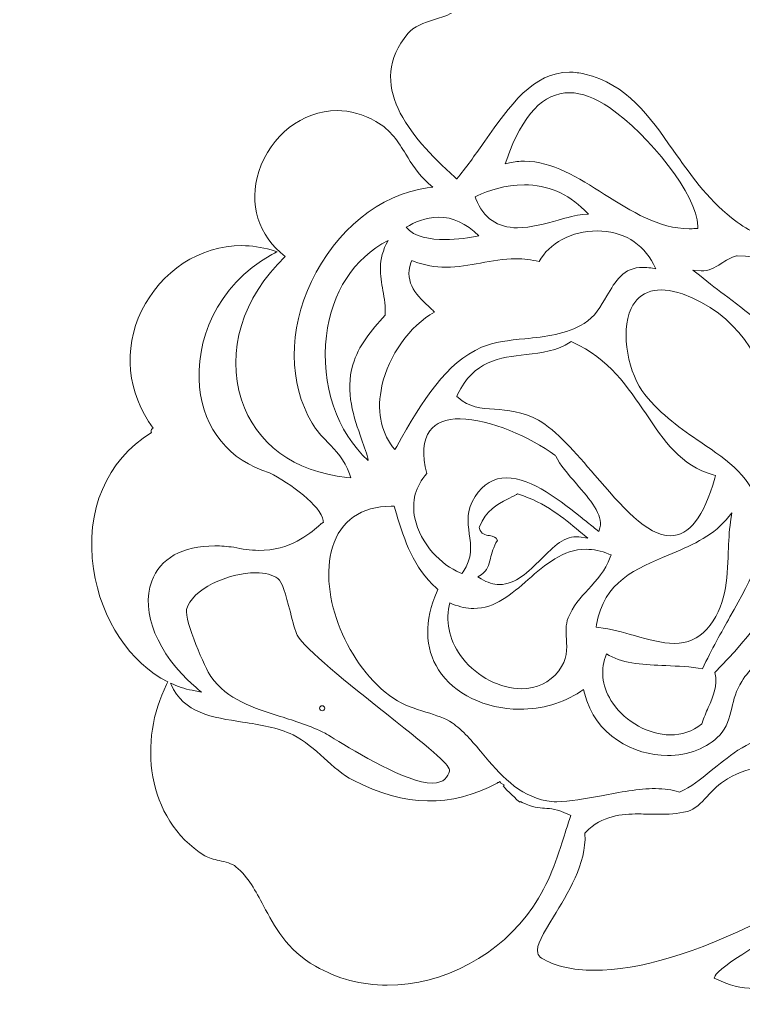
# Model space of a CAD drawing. Header units: millimetres. Extents: x -187 to 113, y -78 to 72.
# Drawn here: x 69.11 to 75.03, y -58.4 to -50.34 of the extents above; entities that cross this region are included whole.
import ezdxf

# ---------------------------------------------------------------- set-up
doc = ezdxf.new("R2010")
doc.units = ezdxf.units.MM
doc.header["$MEASUREMENT"] = 0
doc.layers.add('layer 1', color=7, linetype='Continuous')

msp = doc.modelspace()

# ---------------------------------------------------------------- linework, layer by layer
at = {"layer": 'layer 1', "color": 1, "lineweight": 35}
msp.add_open_spline([(38.43276, 72.15664), (38.43276, 72.15664), (-111.56738, 72.15664), (-111.56738, 72.15664), (-111.56738, 72.15664), (-152.98848, 72.15664), (-186.56732, 38.5779), (-186.56732, -2.84336), (-186.56732, -2.84336), (-186.56732, -44.26448), (-152.98848, -77.84336), (-111.56738, -77.84336), (-111.56738, -77.84336), (-111.56738, -77.84336), (38.43276, -77.84336), (38.43276, -77.84336), (38.43276, -77.84336), (79.85412, -77.84336), (113.43268, -44.26448), (113.43268, -2.84336), (113.43268, -2.84336), (113.43268, 38.5779), (79.85412, 72.15664), (38.43276, 72.15664)], degree=3, knots=[0, 0, 0, 0, 0.1428571, 0.1428571, 0.1428571, 0.1428572, 0.2857143, 0.2857143, 0.2857143, 0.2857143, 0.4285714, 0.4285714, 0.4285714, 0.4285714, 0.5714286, 0.5714286, 0.5714286, 0.5714286, 0.7142857, 0.7142857, 0.7142857, 0.7142857, 1, 1, 1, 1], dxfattribs=at)
msp.add_open_spline([(108.00016, -6.36056), (106.30444, -39.14576), (79.55264, -66.10136), (44.35608, -72.566)], degree=3, dxfattribs=at)
at = {"layer": 'layer 1', "color": 1, "lineweight": 9}
for points, knots in [([(75.71644, -52.40868), (75.71644, -52.40868), (75.70126, -52.39504), (75.70126, -52.39504), (75.70126, -52.39504), (75.57606, -52.28238), (75.44642, -52.22604), (75.30914, -52.16636), (75.30914, -52.16636), (75.18684, -52.11322), (75.06036, -52.05824), (74.93794, -51.9602), (74.93794, -51.9602), (74.73498, -51.79752), (74.5949, -51.5981), (74.45948, -51.40526), (74.45948, -51.40526), (74.26412, -51.12706), (74.07962, -50.86432), (73.73734, -50.78352), (73.73734, -50.78352), (73.69406, -50.77332), (73.65158, -50.7681), (73.61106, -50.768), (73.61106, -50.768), (73.31596, -50.76732), (73.12328, -51.04142), (72.91928, -51.3316), (72.91928, -51.3316), (72.8507, -51.42912), (72.77982, -51.52998), (72.70258, -51.6246), (72.70258, -51.6246), (72.70258, -51.6246), (72.68894, -51.64124), (72.68894, -51.64124), (72.68894, -51.64124), (72.68894, -51.64124), (72.67304, -51.6268), (72.67304, -51.6268), (72.67304, -51.6268), (72.29096, -51.27976), (71.94632, -50.86882), (72.28788, -50.45242), (72.28788, -50.45242), (72.33738, -50.39208), (72.41966, -50.36582), (72.50684, -50.338), (72.50684, -50.338), (72.59702, -50.30916), (72.69032, -50.2794), (72.7435, -50.20962), (72.7435, -50.20962), (72.78008, -50.16154), (72.7977, -50.09306), (72.81468, -50.02686), (72.81468, -50.02686), (72.83372, -49.95254), (72.85344, -49.87574), (72.90038, -49.82066), (72.90038, -49.82066), (72.99876, -49.70488), (73.16426, -49.63604), (73.34302, -49.63646), (73.34302, -49.63646), (73.4989, -49.6368), (73.64268, -49.68834), (73.7487, -49.78162), (73.7487, -49.78162), (73.86644, -49.78848), (73.9678, -49.76552), (74.06554, -49.74336), (74.06554, -49.74336), (74.1486, -49.7245), (74.2271, -49.70666), (74.3123, -49.70686), (74.3123, -49.70686), (74.35906, -49.70696), (74.4034, -49.71254), (74.44784, -49.7239), (74.44784, -49.7239), (74.9847, -49.8607), (75.28086, -50.2325), (75.37986, -50.89398), (75.37986, -50.89398), (75.3965, -51.00454), (75.53734, -51.13486), (75.6736, -51.2609), (75.6736, -51.2609), (75.82538, -51.4013), (75.96874, -51.5339), (75.97756, -51.66), (75.97756, -51.66), (75.99498, -51.90812), (75.79704, -52.3187), (75.73004, -52.39348), (75.73004, -52.39348), (75.73004, -52.39348), (75.71644, -52.40868), (75.71644, -52.40868)], [0, 0, 0, 0, 0.0384615, 0.0384615, 0.0384615, 0.0384615, 0.0769231, 0.0769231, 0.0769231, 0.0769231, 0.1153846, 0.1153846, 0.1153846, 0.1153846, 0.1538462, 0.1538462, 0.1538462, 0.1538462, 0.1923077, 0.1923077, 0.1923077, 0.1923077, 0.2307692, 0.2307692, 0.2307692, 0.2307692, 0.2692308, 0.2692308, 0.2692308, 0.2692308, 0.3076923, 0.3076923, 0.3076923, 0.3076923, 0.3461538, 0.3461538, 0.3461538, 0.3461539, 0.3846154, 0.3846154, 0.3846154, 0.3846154, 0.4230769, 0.4230769, 0.4230769, 0.4230769, 0.4615385, 0.4615385, 0.4615385, 0.4615385, 0.5, 0.5, 0.5, 0.5, 0.5384615, 0.5384615, 0.5384615, 0.5384615, 0.5769231, 0.5769231, 0.5769231, 0.5769231, 0.6153846, 0.6153846, 0.6153846, 0.6153846, 0.6538462, 0.6538462, 0.6538462, 0.6538462, 0.6923077, 0.6923077, 0.6923077, 0.6923077, 0.7307692, 0.7307692, 0.7307692, 0.7307692, 0.7692308, 0.7692308, 0.7692308, 0.7692308, 0.8076923, 0.8076923, 0.8076923, 0.8076923, 0.8461538, 0.8461538, 0.8461538, 0.8461539, 0.8846154, 0.8846154, 0.8846154, 0.8846154, 0.9230769, 0.9230769, 0.9230769, 0.9230769, 1, 1, 1, 1]), ([(73.612, -50.936), (73.71098, -50.93624), (73.8207, -50.97714), (73.93814, -51.05754), (73.93814, -51.05754), (74.2574, -51.27604), (74.66182, -51.77582), (74.66124, -52.02598), (74.66124, -52.02598), (74.66124, -52.02598), (74.6612, -52.04516), (74.6612, -52.04516), (74.6612, -52.04516), (74.6612, -52.04516), (74.64228, -52.0466), (74.64228, -52.0466), (74.64228, -52.0466), (74.62516, -52.04796), (74.60804, -52.04862), (74.5911, -52.04858), (74.5911, -52.04858), (74.34334, -52.04798), (74.1175, -51.90516), (73.89906, -51.76708), (73.89906, -51.76708), (73.6792, -51.62806), (73.4715, -51.49678), (73.2429, -51.49624), (73.2429, -51.49624), (73.20226, -51.49614), (73.1615, -51.50038), (73.1218, -51.50882), (73.1218, -51.50882), (73.1218, -51.50882), (73.08578, -51.51644), (73.08578, -51.51644), (73.08578, -51.51644), (73.08578, -51.51644), (73.0983, -51.48144), (73.0983, -51.48144), (73.0983, -51.48144), (73.2299, -51.1139), (73.39796, -50.93552), (73.612, -50.936)], [0, 0, 0, 0, 0.0833333, 0.0833333, 0.0833333, 0.0833333, 0.1666667, 0.1666667, 0.1666667, 0.1666667, 0.25, 0.25, 0.25, 0.25, 0.3333333, 0.3333333, 0.3333333, 0.3333333, 0.4166667, 0.4166667, 0.4166667, 0.4166667, 0.5, 0.5, 0.5, 0.5, 0.5833333, 0.5833333, 0.5833333, 0.5833333, 0.6666667, 0.6666667, 0.6666667, 0.6666667, 0.75, 0.75, 0.75, 0.75, 0.8333333, 0.8333333, 0.8333333, 0.8333333, 1, 1, 1, 1]), ([(70.9277, -53.44648), (70.79968, -53.05544), (70.93678, -52.60916), (71.28568, -52.2764), (71.28568, -52.2764), (71.06514, -52.10328), (70.98442, -51.84474), (71.06978, -51.57992), (71.06978, -51.57992), (71.16438, -51.2862), (71.42754, -51.08156), (71.70966, -51.08222), (71.70966, -51.08222), (71.81774, -51.08244), (71.92468, -51.1122), (72.02754, -51.17058), (72.02754, -51.17058), (72.15294, -51.24176), (72.21092, -51.33752), (72.27228, -51.43894), (72.27228, -51.43894), (72.32058, -51.51878), (72.37054, -51.60134), (72.45804, -51.67744), (72.45804, -51.67744), (72.45804, -51.67744), (72.4924, -51.70732), (72.4924, -51.70732), (72.4924, -51.70732), (72.4924, -51.70732), (72.44754, -51.71372), (72.44754, -51.71372), (72.44754, -51.71372), (72.06058, -51.76904), (71.69768, -52.06218), (71.50046, -52.47878), (71.50046, -52.47878), (71.31134, -52.87822), (71.31332, -53.31172), (71.5057, -53.63842), (71.5057, -53.63842), (71.5412, -53.69886), (71.5857, -53.74504), (71.63286, -53.79386), (71.63286, -53.79386), (71.7006, -53.86406), (71.77064, -53.9367), (71.81142, -54.05406), (71.81142, -54.05406), (71.81142, -54.05406), (71.8221, -54.08482), (71.8221, -54.08482), (71.8221, -54.08482), (71.8221, -54.08482), (71.79, -54.08156), (71.79, -54.08156), (71.79, -54.08156), (71.35984, -54.03786), (71.04552, -53.8064), (70.9277, -53.44648)], [0, 0, 0, 0, 0.0625, 0.0625, 0.0625, 0.0625, 0.125, 0.125, 0.125, 0.125, 0.1875, 0.1875, 0.1875, 0.1875, 0.25, 0.25, 0.25, 0.25, 0.3125, 0.3125, 0.3125, 0.3125, 0.375, 0.375, 0.375, 0.375, 0.4375, 0.4375, 0.4375, 0.4375, 0.5, 0.5, 0.5, 0.5, 0.5625, 0.5625, 0.5625, 0.5625, 0.625, 0.625, 0.625, 0.625, 0.6875, 0.6875, 0.6875, 0.6875, 0.75, 0.75, 0.75, 0.75, 0.8125, 0.8125, 0.8125, 0.8125, 0.875, 0.875, 0.875, 0.875, 1, 1, 1, 1]), ([(73.24238, -51.68948), (73.43178, -51.68992), (73.59718, -51.7598), (73.73394, -51.89722), (73.73394, -51.89722), (73.73394, -51.89722), (73.76592, -51.9293), (73.76592, -51.9293), (73.76592, -51.9293), (73.76592, -51.9293), (73.721, -51.9326), (73.721, -51.9326), (73.721, -51.9326), (73.66546, -51.93672), (73.59454, -51.95668), (73.51944, -51.97788), (73.51944, -51.97788), (73.41488, -52.00734), (73.29632, -52.04074), (73.18662, -52.0405), (73.18662, -52.0405), (73.02112, -52.0401), (72.9099, -51.96304), (72.8466, -51.80498), (72.8466, -51.80498), (72.8466, -51.80498), (72.8392, -51.78652), (72.8392, -51.78652), (72.8392, -51.78652), (72.8392, -51.78652), (72.85712, -51.77826), (72.85712, -51.77826), (72.85712, -51.77826), (72.94588, -51.73758), (73.08476, -51.68912), (73.24238, -51.68948)], [0, 0, 0, 0, 0.1, 0.1, 0.1, 0.1, 0.2, 0.2, 0.2, 0.2, 0.3, 0.3, 0.3, 0.3, 0.4, 0.4, 0.4, 0.4, 0.5, 0.5, 0.5, 0.5, 0.6, 0.6, 0.6, 0.6, 0.7, 0.7, 0.7, 0.7, 0.8, 0.8, 0.8, 0.8, 1, 1, 1, 1]), ([(72.59128, -52.1368), (72.69462, -52.13704), (72.79764, -52.1222), (72.8707, -52.10586), (72.8707, -52.10586), (72.76606, -52.00482), (72.6555, -51.95348), (72.54162, -51.9532), (72.54162, -51.9532), (72.43476, -51.95296), (72.34128, -51.9972), (72.2757, -52.03534), (72.2757, -52.03534), (72.33644, -52.1182), (72.47888, -52.13654), (72.59128, -52.1368)], [0, 0, 0, 0, 0.2, 0.2, 0.2, 0.2, 0.4, 0.4, 0.4, 0.4, 0.6, 0.6, 0.6, 0.6, 1, 1, 1, 1]), ([(72.18298, -53.85512), (72.18298, -53.85512), (72.16416, -53.83082), (72.16416, -53.83082), (72.16416, -53.83082), (72.06518, -53.7028), (72.03418, -53.52644), (72.07682, -53.33422), (72.07682, -53.33422), (72.13228, -53.08388), (72.30356, -52.84474), (72.50752, -52.72932), (72.50752, -52.72932), (72.49784, -52.7201), (72.488, -52.71086), (72.47822, -52.70166), (72.47822, -52.70166), (72.3692, -52.5994), (72.25648, -52.49374), (72.31356, -52.3281), (72.31356, -52.3281), (72.31356, -52.3281), (72.32044, -52.30816), (72.32044, -52.30816), (72.32044, -52.30816), (72.32044, -52.30816), (72.34002, -52.31544), (72.34002, -52.31544), (72.34002, -52.31544), (72.42546, -52.34718), (72.5109, -52.36272), (72.60142, -52.36292), (72.60142, -52.36292), (72.69902, -52.36314), (72.79284, -52.34562), (72.88362, -52.3286), (72.88362, -52.3286), (72.97622, -52.31126), (73.07198, -52.29334), (73.17348, -52.29358), (73.17348, -52.29358), (73.23926, -52.29372), (73.30162, -52.30142), (73.36364, -52.31702), (73.36364, -52.31702), (73.4409, -52.16778), (73.63248, -52.0652), (73.83694, -52.06568), (73.83694, -52.06568), (74.04346, -52.06616), (74.2119, -52.16588), (74.29908, -52.33934), (74.29908, -52.33934), (74.29908, -52.33934), (74.3171, -52.3752), (74.3171, -52.3752), (74.3171, -52.3752), (74.3171, -52.3752), (74.27778, -52.36922), (74.27778, -52.36922), (74.27778, -52.36922), (74.25562, -52.36586), (74.23426, -52.36414), (74.21444, -52.3641), (74.21444, -52.3641), (74.05188, -52.3637), (73.98668, -52.4771), (73.9177, -52.59722), (73.9177, -52.59722), (73.8687, -52.68244), (73.81806, -52.7706), (73.73056, -52.82434), (73.73056, -52.82434), (73.58518, -52.91358), (73.41344, -52.93098), (73.24728, -52.94784), (73.24728, -52.94784), (73.11804, -52.9609), (72.99594, -52.97328), (72.89246, -53.01798), (72.89246, -53.01798), (72.60274, -53.14312), (72.41434, -53.44576), (72.19812, -53.82834), (72.19812, -53.82834), (72.19812, -53.82834), (72.18298, -53.85512), (72.18298, -53.85512)], [0, 0, 0, 0, 0.0434783, 0.0434783, 0.0434783, 0.0434783, 0.0869565, 0.0869565, 0.0869565, 0.0869565, 0.1304348, 0.1304348, 0.1304348, 0.1304348, 0.173913, 0.173913, 0.173913, 0.1739131, 0.2173913, 0.2173913, 0.2173913, 0.2173913, 0.2608696, 0.2608696, 0.2608696, 0.2608696, 0.3043478, 0.3043478, 0.3043478, 0.3043478, 0.3478261, 0.3478261, 0.3478261, 0.3478261, 0.3913043, 0.3913043, 0.3913043, 0.3913044, 0.4347826, 0.4347826, 0.4347826, 0.4347826, 0.4782609, 0.4782609, 0.4782609, 0.4782609, 0.5217391, 0.5217391, 0.5217391, 0.5217391, 0.5652174, 0.5652174, 0.5652174, 0.5652174, 0.6086957, 0.6086957, 0.6086957, 0.6086957, 0.6521739, 0.6521739, 0.6521739, 0.6521739, 0.6956522, 0.6956522, 0.6956522, 0.6956522, 0.7391304, 0.7391304, 0.7391304, 0.7391304, 0.7826087, 0.7826087, 0.7826087, 0.7826087, 0.826087, 0.826087, 0.826087, 0.826087, 0.8695652, 0.8695652, 0.8695652, 0.8695652, 0.9130435, 0.9130435, 0.9130435, 0.9130435, 1, 1, 1, 1]), ([(71.62232, -52.92306), (71.66574, -52.56876), (71.84828, -52.2885), (72.12716, -52.1437), (72.12716, -52.1437), (72.03918, -52.30612), (72.06246, -52.4317), (72.08508, -52.55356), (72.08508, -52.55356), (72.09754, -52.62086), (72.10934, -52.68456), (72.10356, -52.75474), (72.10356, -52.75474), (71.98616, -52.88406), (71.88562, -53.00446), (71.83946, -53.16006), (71.83946, -53.16006), (71.77316, -53.38372), (71.84946, -53.59722), (71.91082, -53.76878), (71.91082, -53.76878), (71.93406, -53.8338), (71.95498, -53.89226), (71.96586, -53.9436), (71.96586, -53.9436), (71.71106, -53.7209), (71.5739, -53.31862), (71.62232, -52.92306)], [0, 0, 0, 0, 0.25, 0.25, 0.25, 0.25, 0.375, 0.375, 0.375, 0.375, 0.5, 0.5, 0.5, 0.5, 0.625, 0.625, 0.625, 0.625, 0.75, 0.75, 0.75, 0.75, 0.875, 0.875, 0.875, 0.875, 1, 1, 1, 1]), ([(70.19072, -53.71614), (70.18928, -53.71374), (70.18838, -53.71098), (70.18788, -53.70784), (70.18788, -53.70784), (70.1859, -53.69464), (70.1939, -53.68618), (70.20638, -53.6797), (70.20638, -53.6797), (69.99194, -53.38614), (69.95678, -53.03804), (70.11076, -52.72056), (70.11076, -52.72056), (70.26848, -52.39526), (70.59022, -52.18558), (70.93042, -52.18638), (70.93042, -52.18638), (71.01106, -52.18656), (71.09204, -52.19854), (71.17112, -52.22192), (71.17112, -52.22192), (71.17112, -52.22192), (71.2189, -52.23608), (71.2189, -52.23608), (71.2189, -52.23608), (71.2189, -52.23608), (71.1751, -52.26006), (71.1751, -52.26006), (71.1751, -52.26006), (70.71632, -52.51146), (70.54814, -52.98528), (70.58496, -53.34334), (70.58496, -53.34334), (70.62056, -53.68984), (70.82746, -53.9447), (71.15604, -54.04394), (71.15604, -54.04394), (71.32844, -54.13244), (71.579, -54.31258), (71.59626, -54.43588), (71.59626, -54.43588), (71.59626, -54.43588), (71.59806, -54.44916), (71.59806, -54.44916), (71.59806, -54.44916), (71.59806, -54.44916), (71.58688, -54.4563), (71.58688, -54.4563), (71.58688, -54.4563), (71.58056, -54.46036), (71.56966, -54.4699), (71.55698, -54.48098), (71.55698, -54.48098), (71.48342, -54.54542), (71.33024, -54.67958), (71.06638, -54.67898), (71.06638, -54.67898), (71.00116, -54.67882), (70.93266, -54.67014), (70.86492, -54.65358), (70.86492, -54.65358), (70.811, -54.6462), (70.75872, -54.64244), (70.70966, -54.64234), (70.70966, -54.64234), (70.44578, -54.6417), (70.26256, -54.74448), (70.19368, -54.93168), (70.19368, -54.93168), (70.10144, -55.18228), (70.24128, -55.52626), (70.54158, -55.78756), (70.54158, -55.78756), (70.54158, -55.78756), (70.60058, -55.8389), (70.60058, -55.8389), (70.60058, -55.8389), (70.60058, -55.8389), (70.52418, -55.82362), (70.52418, -55.82362), (70.52418, -55.82362), (70.46318, -55.8114), (70.40402, -55.79072), (70.34684, -55.76402), (70.34684, -55.76402), (70.34684, -55.76402), (70.3524, -55.7767), (70.3524, -55.7767), (70.3524, -55.7767), (70.4538, -56.00918), (70.68868, -56.0453), (70.93744, -56.08348), (70.93744, -56.08348), (71.07876, -56.1052), (71.22492, -56.12766), (71.34962, -56.1882), (71.34962, -56.1882), (71.44398, -56.23412), (71.52492, -56.3073), (71.60318, -56.37808), (71.60318, -56.37808), (71.67774, -56.44554), (71.75492, -56.51532), (71.84222, -56.5594), (71.84222, -56.5594), (72.27184, -56.77654), (72.63736, -56.78422), (73.02084, -56.58312), (73.02084, -56.58312), (73.02084, -56.58312), (73.02464, -56.57688), (73.02464, -56.57688), (73.02464, -56.57688), (73.02464, -56.57688), (73.03168, -56.5769), (73.03168, -56.5769), (73.03168, -56.5769), (73.03168, -56.5769), (73.04434, -56.56916), (73.04434, -56.56916), (73.04434, -56.56916), (73.04434, -56.56916), (73.05098, -56.58236), (73.05098, -56.58236), (73.05098, -56.58236), (73.05098, -56.58236), (73.07872, -56.59926), (73.07872, -56.59926), (73.07872, -56.59926), (73.07872, -56.59926), (73.06814, -56.60486), (73.06814, -56.60486), (73.06814, -56.60486), (73.1017, -56.64192), (73.18088, -56.7216), (73.20782, -56.73774), (73.20782, -56.73774), (73.20782, -56.73774), (73.21102, -56.7337), (73.21102, -56.7337), (73.21102, -56.7337), (73.21102, -56.7337), (73.22564, -56.74082), (73.22564, -56.74082), (73.22564, -56.74082), (73.31272, -56.78314), (73.35892, -56.78562), (73.40782, -56.78824), (73.40782, -56.78824), (73.4585, -56.79088), (73.511, -56.79366), (73.60538, -56.83948), (73.60538, -56.83948), (73.60538, -56.83948), (73.6216, -56.84734), (73.6216, -56.84734), (73.6216, -56.84734), (73.6216, -56.84734), (73.61598, -56.86462), (73.61598, -56.86462), (73.61598, -56.86462), (73.60282, -56.9051), (73.59048, -56.94414), (73.57848, -56.98188), (73.57848, -56.98188), (73.50474, -57.21412), (73.44658, -57.39756), (73.31194, -57.5965), (73.31194, -57.5965), (73.04834, -57.98536), (72.58058, -58.23596), (72.12022, -58.23492), (72.12022, -58.23492), (71.90958, -58.23444), (71.71226, -58.18218), (71.5336, -58.07966), (71.5336, -58.07966), (71.29904, -57.94516), (71.19748, -57.75424), (71.10788, -57.5858), (71.10788, -57.5858), (71.0439, -57.46546), (70.98348, -57.35186), (70.8828, -57.26676), (70.8828, -57.26676), (70.85034, -57.2393), (70.79678, -57.22718), (70.745, -57.2155), (70.745, -57.2155), (70.70028, -57.2054), (70.65806, -57.19584), (70.62698, -57.17654), (70.62698, -57.17654), (70.14112, -56.87332), (70.087, -56.2261), (70.31538, -55.77562), (70.31538, -55.77562), (70.31538, -55.77562), (70.3262, -55.75428), (70.3262, -55.75428), (70.3262, -55.75428), (70.0186, -55.60046), (69.77976, -55.24896), (69.71756, -54.8306), (69.71756, -54.8306), (69.6468, -54.35488), (69.82312, -53.94284), (70.19072, -53.71614)], [0, 0, 0, 0, 0.0188679, 0.0188679, 0.0188679, 0.0188679, 0.0377358, 0.0377358, 0.0377358, 0.0377359, 0.0566038, 0.0566038, 0.0566038, 0.0566038, 0.0754717, 0.0754717, 0.0754717, 0.0754717, 0.0943396, 0.0943396, 0.0943396, 0.0943396, 0.1132075, 0.1132075, 0.1132075, 0.1132076, 0.1320755, 0.1320755, 0.1320755, 0.1320755, 0.1509434, 0.1509434, 0.1509434, 0.1509434, 0.1698113, 0.1698113, 0.1698113, 0.1698113, 0.1886792, 0.1886792, 0.1886792, 0.1886793, 0.2075472, 0.2075472, 0.2075472, 0.2075472, 0.2264151, 0.2264151, 0.2264151, 0.2264151, 0.245283, 0.245283, 0.245283, 0.245283, 0.2641509, 0.2641509, 0.2641509, 0.264151, 0.2830189, 0.2830189, 0.2830189, 0.2830189, 0.3018868, 0.3018868, 0.3018868, 0.3018868, 0.3207547, 0.3207547, 0.3207547, 0.3207547, 0.3396226, 0.3396226, 0.3396226, 0.3396227, 0.3584906, 0.3584906, 0.3584906, 0.3584906, 0.3773585, 0.3773585, 0.3773585, 0.3773585, 0.3962264, 0.3962264, 0.3962264, 0.3962264, 0.4150943, 0.4150943, 0.4150943, 0.4150943, 0.4339623, 0.4339623, 0.4339623, 0.4339623, 0.4528302, 0.4528302, 0.4528302, 0.4528302, 0.4716981, 0.4716981, 0.4716981, 0.4716981, 0.490566, 0.490566, 0.490566, 0.490566, 0.509434, 0.509434, 0.509434, 0.509434, 0.5283019, 0.5283019, 0.5283019, 0.5283019, 0.5471698, 0.5471698, 0.5471698, 0.5471698, 0.5660377, 0.5660377, 0.5660377, 0.5660377, 0.5849057, 0.5849057, 0.5849057, 0.5849057, 0.6037736, 0.6037736, 0.6037736, 0.6037736, 0.6226415, 0.6226415, 0.6226415, 0.6226415, 0.6415094, 0.6415094, 0.6415094, 0.6415094, 0.6603774, 0.6603774, 0.6603774, 0.6603774, 0.6792453, 0.6792453, 0.6792453, 0.6792453, 0.6981132, 0.6981132, 0.6981132, 0.6981132, 0.7169811, 0.7169811, 0.7169811, 0.7169811, 0.7358491, 0.7358491, 0.7358491, 0.7358491, 0.754717, 0.754717, 0.754717, 0.754717, 0.7735849, 0.7735849, 0.7735849, 0.7735849, 0.7924528, 0.7924528, 0.7924528, 0.7924528, 0.8113208, 0.8113208, 0.8113208, 0.8113208, 0.8301887, 0.8301887, 0.8301887, 0.8301887, 0.8490566, 0.8490566, 0.8490566, 0.8490566, 0.8679245, 0.8679245, 0.8679245, 0.8679245, 0.8867925, 0.8867925, 0.8867925, 0.8867925, 0.9056604, 0.9056604, 0.9056604, 0.9056604, 0.9245283, 0.9245283, 0.9245283, 0.9245283, 0.9433962, 0.9433962, 0.9433962, 0.9433962, 0.9622642, 0.9622642, 0.9622642, 0.9622642, 1, 1, 1, 1]), ([(75.55414, -54.80438), (75.55414, -54.80438), (75.53976, -54.80746), (75.53976, -54.80746), (75.53976, -54.80746), (75.53976, -54.80746), (75.53224, -54.79466), (75.53224, -54.79466), (75.53224, -54.79466), (75.3764, -54.52846), (75.41314, -54.21538), (75.44862, -53.91262), (75.44862, -53.91262), (75.48322, -53.61716), (75.51904, -53.31162), (75.36974, -53.0599), (75.36974, -53.0599), (75.2609, -52.87618), (75.10418, -52.75796), (74.90578, -52.60824), (74.90578, -52.60824), (74.83256, -52.55296), (74.75682, -52.49586), (74.67494, -52.42914), (74.67494, -52.42914), (74.67494, -52.42914), (74.62194, -52.38606), (74.62194, -52.38606), (74.62194, -52.38606), (74.62194, -52.38606), (74.68962, -52.39236), (74.68962, -52.39236), (74.68962, -52.39236), (74.75112, -52.39796), (74.79954, -52.3664), (74.85172, -52.33268), (74.85172, -52.33268), (74.89094, -52.30734), (74.93152, -52.28116), (74.9787, -52.27058), (74.9787, -52.27058), (74.9787, -52.27058), (74.98102, -52.27006), (74.98102, -52.27006), (74.98102, -52.27006), (74.98102, -52.27006), (74.98338, -52.27008), (74.98338, -52.27008), (74.98338, -52.27008), (75.34548, -52.2745), (75.6658, -52.46302), (75.8402, -52.77436), (75.8402, -52.77436), (76.00006, -53.0597), (76.00452, -53.39062), (75.85272, -53.6618), (75.85272, -53.6618), (75.94062, -53.86392), (76.02526, -54.27418), (75.88774, -54.54994), (75.88774, -54.54994), (75.82002, -54.68578), (75.70776, -54.7714), (75.55414, -54.80438)], [0, 0, 0, 0, 0.0588235, 0.0588235, 0.0588235, 0.0588235, 0.1176471, 0.1176471, 0.1176471, 0.1176471, 0.1764706, 0.1764706, 0.1764706, 0.1764706, 0.2352941, 0.2352941, 0.2352941, 0.2352941, 0.2941176, 0.2941176, 0.2941176, 0.2941177, 0.3529412, 0.3529412, 0.3529412, 0.3529412, 0.4117647, 0.4117647, 0.4117647, 0.4117647, 0.4705882, 0.4705882, 0.4705882, 0.4705882, 0.5294118, 0.5294118, 0.5294118, 0.5294118, 0.5882353, 0.5882353, 0.5882353, 0.5882353, 0.6470588, 0.6470588, 0.6470588, 0.6470588, 0.7058824, 0.7058824, 0.7058824, 0.7058824, 0.7647059, 0.7647059, 0.7647059, 0.7647059, 0.8235294, 0.8235294, 0.8235294, 0.8235294, 0.8823529, 0.8823529, 0.8823529, 0.882353, 1, 1, 1, 1]), ([(74.74708, -55.96466), (74.72942, -56.00458), (74.71114, -56.04588), (74.69734, -56.09116), (74.69734, -56.09116), (74.69734, -56.09116), (74.69546, -56.09732), (74.69546, -56.09732), (74.69546, -56.09732), (74.69546, -56.09732), (74.69044, -56.10134), (74.69044, -56.10134), (74.69044, -56.10134), (74.61936, -56.15824), (74.53156, -56.18824), (74.43656, -56.18802), (74.43656, -56.18802), (74.2613, -56.1876), (74.07224, -56.08366), (73.96606, -55.92938), (73.96606, -55.92938), (73.88242, -55.80778), (73.86118, -55.67252), (73.90624, -55.54856), (73.90624, -55.54856), (73.90624, -55.54856), (73.91432, -55.52616), (73.91432, -55.52616), (73.91432, -55.52616), (73.91432, -55.52616), (73.93516, -55.53748), (73.93516, -55.53748), (73.93516, -55.53748), (74.06364, -55.60736), (74.22686, -55.6142), (74.39966, -55.62148), (74.39966, -55.62148), (74.49964, -55.62566), (74.60286, -55.63002), (74.70002, -55.64764), (74.70002, -55.64764), (74.7753, -55.48774), (74.8546, -55.34698), (74.9248, -55.22238), (74.9248, -55.22238), (75.10932, -54.89484), (75.24266, -54.6582), (75.17128, -54.3506), (75.17128, -54.3506), (75.10966, -54.0846), (74.91332, -53.9501), (74.68592, -53.79442), (74.68592, -53.79442), (74.52736, -53.68578), (74.36332, -53.57346), (74.22714, -53.40354), (74.22714, -53.40354), (74.09828, -53.24304), (74.02194, -52.90086), (74.11664, -52.70026), (74.11664, -52.70026), (74.18544, -52.55448), (74.33334, -52.51102), (74.53496, -52.58134), (74.53496, -52.58134), (74.98416, -52.73782), (75.20168, -53.1385), (75.25144, -53.4341), (75.25144, -53.4341), (75.27194, -53.55636), (75.24456, -53.67774), (75.21804, -53.79516), (75.21804, -53.79516), (75.19688, -53.88896), (75.1769, -53.97756), (75.18018, -54.0648), (75.18018, -54.0648), (75.18486, -54.18176), (75.23412, -54.27732), (75.28178, -54.36964), (75.28178, -54.36964), (75.31904, -54.44184), (75.35418, -54.51), (75.36416, -54.58228), (75.36416, -54.58228), (75.4255, -55.02178), (75.08202, -55.38458), (74.80184, -55.67684), (74.80184, -55.67684), (74.82506, -55.78818), (74.78716, -55.874), (74.74708, -55.96466)], [0, 0, 0, 0, 0.0416667, 0.0416667, 0.0416667, 0.0416667, 0.0833333, 0.0833333, 0.0833333, 0.0833333, 0.125, 0.125, 0.125, 0.125, 0.1666667, 0.1666667, 0.1666667, 0.1666667, 0.2083333, 0.2083333, 0.2083333, 0.2083333, 0.25, 0.25, 0.25, 0.25, 0.2916667, 0.2916667, 0.2916667, 0.2916667, 0.3333333, 0.3333333, 0.3333333, 0.3333333, 0.375, 0.375, 0.375, 0.375, 0.4166667, 0.4166667, 0.4166667, 0.4166667, 0.4583333, 0.4583333, 0.4583333, 0.4583333, 0.5, 0.5, 0.5, 0.5, 0.5416667, 0.5416667, 0.5416667, 0.5416667, 0.5833333, 0.5833333, 0.5833333, 0.5833333, 0.625, 0.625, 0.625, 0.625, 0.6666667, 0.6666667, 0.6666667, 0.6666667, 0.7083333, 0.7083333, 0.7083333, 0.7083333, 0.75, 0.75, 0.75, 0.75, 0.7916667, 0.7916667, 0.7916667, 0.7916667, 0.8333333, 0.8333333, 0.8333333, 0.8333333, 0.875, 0.875, 0.875, 0.875, 0.9166667, 0.9166667, 0.9166667, 0.9166667, 1, 1, 1, 1]), ([(74.78696, -54.06148), (74.78696, -54.06148), (74.80686, -54.06712), (74.80686, -54.06712), (74.80686, -54.06712), (74.80686, -54.06712), (74.80116, -54.0872), (74.80116, -54.0872), (74.80116, -54.0872), (74.71058, -54.40564), (74.59176, -54.56028), (74.43782, -54.55998), (74.43782, -54.55998), (74.24482, -54.55952), (74.0377, -54.31822), (73.81848, -54.06274), (73.81848, -54.06274), (73.66344, -53.882), (73.5031, -53.69518), (73.35752, -53.61504), (73.35752, -53.61504), (73.22306, -53.54096), (73.10404, -53.5322), (72.99898, -53.52446), (72.99898, -53.52446), (72.88642, -53.51616), (72.78924, -53.50906), (72.70144, -53.42932), (72.70144, -53.42932), (72.70144, -53.42932), (72.69012, -53.41904), (72.69012, -53.41904), (72.69012, -53.41904), (72.69012, -53.41904), (72.69658, -53.4051), (72.69658, -53.4051), (72.69658, -53.4051), (72.8254, -53.12752), (73.04442, -53.10184), (73.25624, -53.07698), (73.25624, -53.07698), (73.38746, -53.06156), (73.5114, -53.04702), (73.61688, -52.97674), (73.61688, -52.97674), (73.61688, -52.97674), (73.62634, -52.97042), (73.62634, -52.97042), (73.62634, -52.97042), (73.62634, -52.97042), (73.63666, -52.9752), (73.63666, -52.9752), (73.63666, -52.9752), (73.93522, -53.11328), (74.08904, -53.34202), (74.23776, -53.56322), (74.23776, -53.56322), (74.38418, -53.78106), (74.5225, -53.98678), (74.78696, -54.06148)], [0, 0, 0, 0, 0.0625, 0.0625, 0.0625, 0.0625, 0.125, 0.125, 0.125, 0.125, 0.1875, 0.1875, 0.1875, 0.1875, 0.25, 0.25, 0.25, 0.25, 0.3125, 0.3125, 0.3125, 0.3125, 0.375, 0.375, 0.375, 0.375, 0.4375, 0.4375, 0.4375, 0.4375, 0.5, 0.5, 0.5, 0.5, 0.5625, 0.5625, 0.5625, 0.5625, 0.625, 0.625, 0.625, 0.625, 0.6875, 0.6875, 0.6875, 0.6875, 0.75, 0.75, 0.75, 0.75, 0.8125, 0.8125, 0.8125, 0.8125, 0.875, 0.875, 0.875, 0.875, 1, 1, 1, 1]), ([(72.34646, -54.41586), (72.31796, -54.27916), (72.35216, -54.1532), (72.44528, -54.05088), (72.44528, -54.05088), (72.40364, -53.89574), (72.4115, -53.77838), (72.46876, -53.7019), (72.46876, -53.7019), (72.51814, -53.63592), (72.60158, -53.60264), (72.71672, -53.6029), (72.71672, -53.6029), (72.9641, -53.60346), (73.29212, -53.75708), (73.49222, -53.8995), (73.49222, -53.8995), (73.49222, -53.8995), (73.49654, -53.90258), (73.49654, -53.90258), (73.49654, -53.90258), (73.49654, -53.90258), (73.49886, -53.9074), (73.49886, -53.9074), (73.49886, -53.9074), (73.53258, -53.97776), (73.60154, -54.05738), (73.66822, -54.1343), (73.66822, -54.1343), (73.78128, -54.26478), (73.88816, -54.3881), (73.86066, -54.49346), (73.86066, -54.49346), (73.86066, -54.49346), (73.85284, -54.52342), (73.85284, -54.52342), (73.85284, -54.52342), (73.85284, -54.52342), (73.82846, -54.50466), (73.82846, -54.50466), (73.82846, -54.50466), (73.79908, -54.4821), (73.76768, -54.45702), (73.73456, -54.43058), (73.73456, -54.43058), (73.54204, -54.27688), (73.30248, -54.08562), (73.09682, -54.08514), (73.09682, -54.08514), (72.99144, -54.0849), (72.90732, -54.13522), (72.83966, -54.23902), (72.83966, -54.23902), (72.76534, -54.35322), (72.77834, -54.44574), (72.79204, -54.54366), (72.79204, -54.54366), (72.8056, -54.64042), (72.81966, -54.74052), (72.74088, -54.85464), (72.74088, -54.85464), (72.74088, -54.85464), (72.73148, -54.86822), (72.73148, -54.86822), (72.73148, -54.86822), (72.73148, -54.86822), (72.71632, -54.86198), (72.71632, -54.86198), (72.71632, -54.86198), (72.5659, -54.80018), (72.3906, -54.62712), (72.34646, -54.41586)], [0, 0, 0, 0, 0.0526316, 0.0526316, 0.0526316, 0.0526316, 0.1052632, 0.1052632, 0.1052632, 0.1052632, 0.1578947, 0.1578947, 0.1578947, 0.1578947, 0.2105263, 0.2105263, 0.2105263, 0.2105263, 0.2631579, 0.2631579, 0.2631579, 0.2631579, 0.3157895, 0.3157895, 0.3157895, 0.3157895, 0.3684211, 0.3684211, 0.3684211, 0.3684211, 0.4210526, 0.4210526, 0.4210526, 0.4210526, 0.4736842, 0.4736842, 0.4736842, 0.4736842, 0.5263158, 0.5263158, 0.5263158, 0.5263158, 0.5789474, 0.5789474, 0.5789474, 0.5789474, 0.6315789, 0.6315789, 0.6315789, 0.631579, 0.6842105, 0.6842105, 0.6842105, 0.6842105, 0.7368421, 0.7368421, 0.7368421, 0.7368421, 0.7894737, 0.7894737, 0.7894737, 0.7894737, 0.8421053, 0.8421053, 0.8421053, 0.8421053, 0.8947368, 0.8947368, 0.8947368, 0.8947369, 1, 1, 1, 1]), ([(72.95668, -54.5584), (72.92522, -54.55268), (72.886, -54.54564), (72.8745, -54.49946), (72.8745, -54.49946), (72.8745, -54.49946), (72.8729, -54.49292), (72.8729, -54.49292), (72.8729, -54.49292), (72.8729, -54.49292), (72.8754, -54.48664), (72.8754, -54.48664), (72.8754, -54.48664), (72.93036, -54.34898), (73.01846, -54.30436), (73.1037, -54.26118), (73.1037, -54.26118), (73.12816, -54.24878), (73.15342, -54.23596), (73.17712, -54.22116), (73.17712, -54.22116), (73.17712, -54.22116), (73.18506, -54.21616), (73.18506, -54.21616), (73.18506, -54.21616), (73.18506, -54.21616), (73.19402, -54.219), (73.19402, -54.219), (73.19402, -54.219), (73.41606, -54.2895), (73.56734, -54.41682), (73.68888, -54.5191), (73.68888, -54.5191), (73.68888, -54.5191), (73.76126, -54.57986), (73.76126, -54.57986), (73.76126, -54.57986), (73.76126, -54.57986), (73.6889, -54.56912), (73.6889, -54.56912), (73.6889, -54.56912), (73.5777, -54.5526), (73.48154, -54.64868), (73.379, -54.75084), (73.379, -54.75084), (73.2765, -54.85292), (73.17054, -54.95848), (73.03886, -54.95818), (73.03886, -54.95818), (72.98986, -54.95806), (72.9398, -54.94278), (72.89008, -54.91272), (72.89008, -54.91272), (72.89008, -54.91272), (72.86276, -54.89618), (72.86276, -54.89618), (72.86276, -54.89618), (72.86276, -54.89618), (72.88896, -54.87786), (72.88896, -54.87786), (72.88896, -54.87786), (72.94056, -54.84184), (72.95054, -54.80128), (72.96438, -54.74518), (72.96438, -54.74518), (72.9751, -54.7016), (72.98726, -54.65248), (73.02224, -54.59726), (73.02224, -54.59726), (73.01132, -54.56966), (72.98966, -54.56432), (72.95668, -54.5584)], [0, 0, 0, 0, 0.0526316, 0.0526316, 0.0526316, 0.0526316, 0.1052632, 0.1052632, 0.1052632, 0.1052632, 0.1578947, 0.1578947, 0.1578947, 0.1578947, 0.2105263, 0.2105263, 0.2105263, 0.2105263, 0.2631579, 0.2631579, 0.2631579, 0.2631579, 0.3157895, 0.3157895, 0.3157895, 0.3157895, 0.3684211, 0.3684211, 0.3684211, 0.3684211, 0.4210526, 0.4210526, 0.4210526, 0.4210526, 0.4736842, 0.4736842, 0.4736842, 0.4736842, 0.5263158, 0.5263158, 0.5263158, 0.5263158, 0.5789474, 0.5789474, 0.5789474, 0.5789474, 0.6315789, 0.6315789, 0.6315789, 0.631579, 0.6842105, 0.6842105, 0.6842105, 0.6842105, 0.7368421, 0.7368421, 0.7368421, 0.7368421, 0.7894737, 0.7894737, 0.7894737, 0.7894737, 0.8421053, 0.8421053, 0.8421053, 0.8421053, 0.8947368, 0.8947368, 0.8947368, 0.8947369, 1, 1, 1, 1]), ([(72.1532, -54.31822), (72.1532, -54.31822), (72.17666, -54.31848), (72.17666, -54.31848), (72.17666, -54.31848), (72.17666, -54.31848), (72.19554, -54.37914), (72.19554, -54.37914), (72.19554, -54.37914), (72.26496, -54.6034), (72.33054, -54.81522), (72.52386, -54.98866), (72.52386, -54.98866), (72.52386, -54.98866), (72.53506, -54.99874), (72.53506, -54.99874), (72.53506, -54.99874), (72.53506, -54.99874), (72.52894, -55.01262), (72.52894, -55.01262), (72.52894, -55.01262), (72.42224, -55.25482), (72.42618, -55.4771), (72.54036, -55.65552), (72.54036, -55.65552), (72.66718, -55.85372), (72.9216, -55.97726), (73.20432, -55.97794), (73.20432, -55.97794), (73.3859, -55.97836), (73.55814, -55.9285), (73.70252, -55.83366), (73.70252, -55.83366), (73.70252, -55.83366), (73.72654, -55.81788), (73.72654, -55.81788), (73.72654, -55.81788), (73.72654, -55.81788), (73.73356, -55.8459), (73.73356, -55.8459), (73.73356, -55.8459), (73.82162, -56.1973), (74.13794, -56.35524), (74.4124, -56.35592), (74.4124, -56.35592), (74.5841, -56.35632), (74.74018, -56.29578), (74.84048, -56.1898), (74.84048, -56.1898), (74.90036, -56.12648), (74.919, -56.05014), (74.93884, -55.96934), (74.93884, -55.96934), (74.9562, -55.89818), (74.9742, -55.8246), (75.02044, -55.7511), (75.02044, -55.7511), (75.08834, -55.6431), (75.1897, -55.56062), (75.28774, -55.48084), (75.28774, -55.48084), (75.412, -55.37976), (75.52938, -55.28426), (75.54888, -55.15472), (75.54888, -55.15472), (75.54888, -55.15472), (75.55554, -55.1105), (75.55554, -55.1105), (75.55554, -55.1105), (75.55554, -55.1105), (75.58458, -55.1442), (75.58458, -55.1442), (75.58458, -55.1442), (75.81462, -55.4108), (75.82972, -55.72516), (75.62506, -55.98514), (75.62506, -55.98514), (75.54086, -56.09204), (75.41188, -56.13728), (75.27536, -56.1852), (75.27536, -56.1852), (75.17822, -56.21928), (75.07776, -56.25448), (74.98978, -56.31408), (74.98978, -56.31408), (74.90572, -56.37112), (74.83442, -56.42916), (74.77144, -56.48036), (74.77144, -56.48036), (74.6806, -56.55426), (74.60212, -56.61816), (74.51808, -56.65278), (74.51808, -56.65278), (74.51808, -56.65278), (74.51122, -56.65558), (74.51122, -56.65558), (74.51122, -56.65558), (74.51122, -56.65558), (74.50418, -56.65332), (74.50418, -56.65332), (74.50418, -56.65332), (74.4506, -56.63616), (74.38884, -56.62776), (74.31528, -56.62758), (74.31528, -56.62758), (74.17618, -56.62724), (74.02212, -56.65672), (73.87306, -56.6852), (73.87306, -56.6852), (73.73902, -56.71078), (73.6125, -56.73496), (73.50916, -56.73472), (73.50916, -56.73472), (73.47794, -56.73464), (73.45072, -56.73244), (73.42594, -56.7279), (73.42594, -56.7279), (73.1913, -56.68498), (73.04224, -56.50856), (72.89812, -56.33796), (72.89812, -56.33796), (72.81622, -56.24108), (72.7389, -56.14958), (72.65042, -56.08864), (72.65042, -56.08864), (72.59676, -56.05168), (72.51938, -56.02752), (72.4374, -56.00188), (72.4374, -56.00188), (72.3453, -55.9731), (72.2502, -55.94334), (72.17438, -55.8917), (72.17438, -55.8917), (71.79372, -55.63236), (71.55432, -55.04234), (71.6721, -54.6537), (71.6721, -54.6537), (71.73786, -54.4368), (71.90874, -54.31766), (72.1532, -54.31822)], [0, 0, 0, 0, 0.0277778, 0.0277778, 0.0277778, 0.0277778, 0.0555556, 0.0555556, 0.0555556, 0.0555556, 0.0833333, 0.0833333, 0.0833333, 0.0833333, 0.1111111, 0.1111111, 0.1111111, 0.1111111, 0.1388889, 0.1388889, 0.1388889, 0.1388889, 0.1666667, 0.1666667, 0.1666667, 0.1666667, 0.1944444, 0.1944444, 0.1944444, 0.1944445, 0.2222222, 0.2222222, 0.2222222, 0.2222222, 0.25, 0.25, 0.25, 0.25, 0.2777778, 0.2777778, 0.2777778, 0.2777778, 0.3055556, 0.3055556, 0.3055556, 0.3055556, 0.3333333, 0.3333333, 0.3333333, 0.3333333, 0.3611111, 0.3611111, 0.3611111, 0.3611111, 0.3888889, 0.3888889, 0.3888889, 0.3888889, 0.4166667, 0.4166667, 0.4166667, 0.4166667, 0.4444444, 0.4444444, 0.4444444, 0.4444445, 0.4722222, 0.4722222, 0.4722222, 0.4722222, 0.5, 0.5, 0.5, 0.5, 0.5277778, 0.5277778, 0.5277778, 0.5277778, 0.5555556, 0.5555556, 0.5555556, 0.5555556, 0.5833333, 0.5833333, 0.5833333, 0.5833333, 0.6111111, 0.6111111, 0.6111111, 0.6111111, 0.6388889, 0.6388889, 0.6388889, 0.6388889, 0.6666667, 0.6666667, 0.6666667, 0.6666667, 0.6944444, 0.6944444, 0.6944444, 0.6944445, 0.7222222, 0.7222222, 0.7222222, 0.7222222, 0.75, 0.75, 0.75, 0.75, 0.7777778, 0.7777778, 0.7777778, 0.7777778, 0.8055556, 0.8055556, 0.8055556, 0.8055556, 0.8333333, 0.8333333, 0.8333333, 0.8333333, 0.8611111, 0.8611111, 0.8611111, 0.8611111, 0.8888889, 0.8888889, 0.8888889, 0.8888889, 0.9166667, 0.9166667, 0.9166667, 0.9166667, 0.9444444, 0.9444444, 0.9444444, 0.9444445, 1, 1, 1, 1]), ([(73.82996, -55.3078), (73.82996, -55.3078), (73.83354, -55.28602), (73.83354, -55.28602), (73.83354, -55.28602), (73.89072, -54.9359), (74.15994, -54.82466), (74.42024, -54.71706), (74.42024, -54.71706), (74.5934, -54.64548), (74.77246, -54.57148), (74.89306, -54.42784), (74.89306, -54.42784), (74.89306, -54.42784), (74.93958, -54.37238), (74.93958, -54.37238), (74.93958, -54.37238), (74.93958, -54.37238), (74.92896, -54.44432), (74.92896, -54.44432), (74.92896, -54.44432), (74.91716, -54.52422), (74.91406, -54.607), (74.91078, -54.6946), (74.91078, -54.6946), (74.9025, -54.91668), (74.8939, -55.14628), (74.73482, -55.32432), (74.73482, -55.32432), (74.66516, -55.4022), (74.57776, -55.43998), (74.46764, -55.43972), (74.46764, -55.43972), (74.36654, -55.43948), (74.25884, -55.40862), (74.14486, -55.37602), (74.14486, -55.37602), (74.04888, -55.3485), (73.94966, -55.3201), (73.8517, -55.31006), (73.8517, -55.31006), (73.8517, -55.31006), (73.82996, -55.3078), (73.82996, -55.3078)], [0, 0, 0, 0, 0.0833333, 0.0833333, 0.0833333, 0.0833333, 0.1666667, 0.1666667, 0.1666667, 0.1666667, 0.25, 0.25, 0.25, 0.25, 0.3333333, 0.3333333, 0.3333333, 0.3333333, 0.4166667, 0.4166667, 0.4166667, 0.4166667, 0.5, 0.5, 0.5, 0.5, 0.5833333, 0.5833333, 0.5833333, 0.5833333, 0.6666667, 0.6666667, 0.6666667, 0.6666667, 0.75, 0.75, 0.75, 0.75, 0.8333333, 0.8333333, 0.8333333, 0.8333333, 1, 1, 1, 1]), ([(73.5237, -55.66484), (73.44956, -55.7606), (73.34366, -55.81108), (73.21742, -55.81078), (73.21742, -55.81078), (73.04596, -55.81038), (72.85812, -55.71308), (72.73878, -55.56292), (72.73878, -55.56292), (72.6352, -55.43272), (72.59568, -55.27982), (72.62738, -55.13248), (72.62738, -55.13248), (72.62738, -55.13248), (72.63254, -55.1085), (72.63254, -55.1085), (72.63254, -55.1085), (72.63254, -55.1085), (72.65504, -55.11764), (72.65504, -55.11764), (72.65504, -55.11764), (72.71522, -55.14204), (72.77174, -55.15402), (72.82772, -55.15414), (72.82772, -55.15414), (73.00218, -55.15454), (73.13426, -55.03918), (73.2741, -54.91704), (73.2741, -54.91704), (73.41348, -54.79536), (73.55752, -54.6696), (73.747, -54.67004), (73.747, -54.67004), (73.80704, -54.67016), (73.86972, -54.68326), (73.93342, -54.70896), (73.93342, -54.70896), (73.93342, -54.70896), (73.952, -54.71648), (73.952, -54.71648), (73.952, -54.71648), (73.952, -54.71648), (73.94506, -54.73542), (73.94506, -54.73542), (73.94506, -54.73542), (73.9046, -54.84564), (73.83448, -54.92182), (73.76658, -54.99546), (73.76658, -54.99546), (73.70052, -55.06712), (73.6382, -55.1348), (73.60122, -55.23178), (73.60122, -55.23178), (73.57862, -55.29104), (73.58218, -55.34576), (73.58596, -55.40362), (73.58596, -55.40362), (73.5913, -55.48572), (73.59686, -55.57062), (73.5237, -55.66484)], [0, 0, 0, 0, 0.0625, 0.0625, 0.0625, 0.0625, 0.125, 0.125, 0.125, 0.125, 0.1875, 0.1875, 0.1875, 0.1875, 0.25, 0.25, 0.25, 0.25, 0.3125, 0.3125, 0.3125, 0.3125, 0.375, 0.375, 0.375, 0.375, 0.4375, 0.4375, 0.4375, 0.4375, 0.5, 0.5, 0.5, 0.5, 0.5625, 0.5625, 0.5625, 0.5625, 0.625, 0.625, 0.625, 0.625, 0.6875, 0.6875, 0.6875, 0.6875, 0.75, 0.75, 0.75, 0.75, 0.8125, 0.8125, 0.8125, 0.8125, 0.875, 0.875, 0.875, 0.875, 1, 1, 1, 1]), ([(71.61176, -56.17392), (71.49004, -56.11338), (71.3656, -56.07438), (71.24524, -56.03664), (71.24524, -56.03664), (71.02264, -55.9669), (70.8124, -55.90098), (70.67734, -55.71106), (70.67734, -55.71106), (70.63498, -55.65152), (70.4585, -55.25116), (70.47902, -55.16202), (70.47902, -55.16202), (70.51626, -54.9997), (70.82154, -54.8613), (71.04538, -54.86182), (71.04538, -54.86182), (71.1218, -54.862), (71.1826, -54.878), (71.22604, -54.90938), (71.22604, -54.90938), (71.26102, -54.93472), (71.2878, -55.03064), (71.32774, -55.18552), (71.32774, -55.18552), (71.34776, -55.26336), (71.3685, -55.34382), (71.38458, -55.37236), (71.38458, -55.37236), (71.44936, -55.48764), (71.80278, -55.76866), (72.1146, -56.01658), (72.1146, -56.01658), (72.52752, -56.34486), (72.638, -56.43998), (72.62898, -56.48364), (72.62898, -56.48364), (72.61968, -56.5287), (72.58798, -56.58232), (72.4896, -56.58212), (72.4896, -56.58212), (72.27762, -56.58162), (71.8642, -56.3276), (71.68768, -56.2191), (71.68768, -56.2191), (71.6521, -56.19728), (71.62408, -56.18004), (71.61372, -56.17486), (71.61372, -56.17486), (71.61316, -56.17456), (71.61248, -56.17426), (71.61176, -56.17392)], [0, 0, 0, 0, 0.0714286, 0.0714286, 0.0714286, 0.0714286, 0.1428571, 0.1428571, 0.1428571, 0.1428572, 0.2142857, 0.2142857, 0.2142857, 0.2142857, 0.2857143, 0.2857143, 0.2857143, 0.2857143, 0.3571429, 0.3571429, 0.3571429, 0.3571429, 0.4285714, 0.4285714, 0.4285714, 0.4285714, 0.5, 0.5, 0.5, 0.5, 0.5714286, 0.5714286, 0.5714286, 0.5714286, 0.6428571, 0.6428571, 0.6428571, 0.6428572, 0.7142857, 0.7142857, 0.7142857, 0.7142857, 0.7857143, 0.7857143, 0.7857143, 0.7857143, 0.8571429, 0.8571429, 0.8571429, 0.8571429, 1, 1, 1, 1]), ([(75.4101, -57.7625), (75.39868, -57.69642), (75.44188, -57.64528), (75.4804, -57.59968), (75.4804, -57.59968), (75.50054, -57.57588), (75.52132, -57.55122), (75.53398, -57.52564), (75.53398, -57.52564), (75.53398, -57.52564), (75.53748, -57.51846), (75.53748, -57.51846), (75.53748, -57.51846), (75.53748, -57.51846), (75.5449, -57.51554), (75.5449, -57.51554), (75.5449, -57.51554), (75.65256, -57.47328), (75.91508, -57.3453), (76.02654, -57.06964), (76.02654, -57.06964), (76.05244, -57.00598), (76.0551, -56.9157), (76.05798, -56.82008), (76.05798, -56.82008), (76.06056, -56.73254), (76.06354, -56.63332), (76.08488, -56.53854), (76.08488, -56.53854), (76.10422, -56.45252), (76.12958, -56.3763), (76.15186, -56.30908), (76.15186, -56.30908), (76.21686, -56.11368), (76.25974, -55.98464), (76.1178, -55.8083), (76.1178, -55.8083), (76.1178, -55.8083), (76.04554, -55.71864), (76.04554, -55.71864), (76.04554, -55.71864), (76.04554, -55.71864), (76.14408, -55.77734), (76.14408, -55.77734), (76.14408, -55.77734), (76.26916, -55.85192), (76.4072, -55.90776), (76.54064, -55.96182), (76.54064, -55.96182), (76.86702, -56.09388), (77.17532, -56.21868), (77.1811, -56.58592), (77.1811, -56.58592), (77.19854, -56.63776), (77.16508, -56.70158), (77.1327, -56.76332), (77.1327, -56.76332), (77.12372, -56.78044), (77.11472, -56.79748), (77.10698, -56.81418), (77.10698, -56.81418), (77.21746, -56.95806), (77.2531, -57.11688), (77.21002, -57.2742), (77.21002, -57.2742), (77.14506, -57.51134), (76.90252, -57.73916), (76.59208, -57.85464), (76.59208, -57.85464), (76.59208, -57.85464), (76.58694, -57.85652), (76.58694, -57.85652), (76.58694, -57.85652), (76.58694, -57.85652), (76.58158, -57.8556), (76.58158, -57.8556), (76.58158, -57.8556), (76.45038, -57.83322), (76.41624, -57.8242), (76.3241, -57.7954), (76.3241, -57.7954), (76.2528, -57.93944), (76.22374, -57.97184), (76.15672, -58.04644), (76.15672, -58.04644), (76.14152, -58.06332), (76.12428, -58.08258), (76.104, -58.10588), (76.104, -58.10588), (76.104, -58.10588), (76.09396, -58.1174), (76.09396, -58.1174), (76.09396, -58.1174), (76.09396, -58.1174), (76.08012, -58.11106), (76.08012, -58.11106), (76.08012, -58.11106), (76.05886, -58.10126), (76.03876, -58.0965), (76.01878, -58.09646), (76.01878, -58.09646), (75.96842, -58.09634), (75.92436, -58.12744), (75.87774, -58.1604), (75.87774, -58.1604), (75.825, -58.19758), (75.76534, -58.2397), (75.68812, -58.23976), (75.68812, -58.23976), (75.68812, -58.23976), (75.68346, -58.23976), (75.68346, -58.23976), (75.68346, -58.23976), (75.68346, -58.23976), (75.67924, -58.2377), (75.67924, -58.2377), (75.67924, -58.2377), (75.627, -58.21244), (75.57702, -58.20064), (75.52208, -58.20052), (75.52208, -58.20052), (75.463, -58.20038), (75.40574, -58.214), (75.34508, -58.22844), (75.34508, -58.22844), (75.27548, -58.24498), (75.20352, -58.2621), (75.1188, -58.26192), (75.1188, -58.26192), (75.0193, -58.2617), (74.91934, -58.23658), (74.81312, -58.18524), (74.81312, -58.18524), (74.81312, -58.18524), (74.79584, -58.17684), (74.79584, -58.17684), (74.79584, -58.17684), (74.79584, -58.17684), (74.80288, -58.15884), (74.80288, -58.15884), (74.80288, -58.15884), (74.829, -58.0922), (75.2859, -57.8118), (75.4101, -57.7625)], [0, 0, 0, 0, 0.027027, 0.027027, 0.027027, 0.027027, 0.0540541, 0.0540541, 0.0540541, 0.0540541, 0.0810811, 0.0810811, 0.0810811, 0.0810811, 0.1081081, 0.1081081, 0.1081081, 0.1081081, 0.1351351, 0.1351351, 0.1351351, 0.1351351, 0.1621622, 0.1621622, 0.1621622, 0.1621622, 0.1891892, 0.1891892, 0.1891892, 0.1891892, 0.2162162, 0.2162162, 0.2162162, 0.2162162, 0.2432432, 0.2432432, 0.2432432, 0.2432433, 0.2702703, 0.2702703, 0.2702703, 0.2702703, 0.2972973, 0.2972973, 0.2972973, 0.2972973, 0.3243243, 0.3243243, 0.3243243, 0.3243243, 0.3513514, 0.3513514, 0.3513514, 0.3513514, 0.3783784, 0.3783784, 0.3783784, 0.3783784, 0.4054054, 0.4054054, 0.4054054, 0.4054054, 0.4324324, 0.4324324, 0.4324324, 0.4324324, 0.4594595, 0.4594595, 0.4594595, 0.4594595, 0.4864865, 0.4864865, 0.4864865, 0.4864865, 0.5135135, 0.5135135, 0.5135135, 0.5135135, 0.5405405, 0.5405405, 0.5405405, 0.5405406, 0.5675676, 0.5675676, 0.5675676, 0.5675676, 0.5945946, 0.5945946, 0.5945946, 0.5945946, 0.6216216, 0.6216216, 0.6216216, 0.6216216, 0.6486486, 0.6486486, 0.6486486, 0.6486487, 0.6756757, 0.6756757, 0.6756757, 0.6756757, 0.7027027, 0.7027027, 0.7027027, 0.7027027, 0.7297297, 0.7297297, 0.7297297, 0.7297297, 0.7567568, 0.7567568, 0.7567568, 0.7567568, 0.7837838, 0.7837838, 0.7837838, 0.7837838, 0.8108108, 0.8108108, 0.8108108, 0.8108108, 0.8378378, 0.8378378, 0.8378378, 0.8378378, 0.8648649, 0.8648649, 0.8648649, 0.8648649, 0.8918919, 0.8918919, 0.8918919, 0.8918919, 0.9189189, 0.9189189, 0.9189189, 0.9189189, 0.9459459, 0.9459459, 0.9459459, 0.945946, 1, 1, 1, 1]), ([(73.7382, -57.00036), (73.7382, -57.00036), (73.73766, -56.99108), (73.73766, -56.99108), (73.73766, -56.99108), (73.73766, -56.99108), (73.74412, -56.9845), (73.74412, -56.9845), (73.74412, -56.9845), (73.88068, -56.84584), (74.03882, -56.83456), (74.17626, -56.83488), (74.17626, -56.83488), (74.20406, -56.83492), (74.23208, -56.83562), (74.26028, -56.83624), (74.26028, -56.83624), (74.28858, -56.83692), (74.31706, -56.83758), (74.34564, -56.83764), (74.34564, -56.83764), (74.41384, -56.83778), (74.4945, -56.83506), (74.576, -56.81336), (74.576, -56.81336), (74.6387, -56.7968), (74.68482, -56.74774), (74.73816, -56.69094), (74.73816, -56.69094), (74.78348, -56.6427), (74.83476, -56.58808), (74.90464, -56.54654), (74.90464, -56.54654), (75.00132, -56.48888), (75.10714, -56.4615), (75.20052, -56.43728), (75.20052, -56.43728), (75.29262, -56.41338), (75.37968, -56.39086), (75.44022, -56.34396), (75.44022, -56.34396), (75.49608, -56.30086), (75.54198, -56.2503), (75.58632, -56.20138), (75.58632, -56.20138), (75.67464, -56.104), (75.766, -56.00328), (75.94122, -55.94996), (75.94122, -55.94996), (75.94122, -55.94996), (76.033, -55.922), (76.033, -55.922), (76.033, -55.922), (76.033, -55.922), (75.96052, -55.98546), (75.96052, -55.98546), (75.96052, -55.98546), (75.77954, -56.14408), (75.7918, -56.31914), (75.8048, -56.50452), (75.8048, -56.50452), (75.81204, -56.60792), (75.81952, -56.71488), (75.79066, -56.81796), (75.79066, -56.81796), (75.68434, -57.19832), (75.43572, -57.56198), (75.18526, -57.7027), (75.18526, -57.7027), (74.6541, -57.97238), (74.17944, -58.11448), (73.8126, -58.11366), (73.8126, -58.11366), (73.63626, -58.11324), (73.49148, -58.0797), (73.3823, -58.01402), (73.3823, -58.01402), (73.3662, -58.0043), (73.35582, -57.99026), (73.35152, -57.9722), (73.35152, -57.9722), (73.33672, -57.91072), (73.39698, -57.81258), (73.48042, -57.67674), (73.48042, -57.67674), (73.595, -57.49014), (73.75192, -57.23458), (73.7382, -57.00036)], [0, 0, 0, 0, 0.0434783, 0.0434783, 0.0434783, 0.0434783, 0.0869565, 0.0869565, 0.0869565, 0.0869565, 0.1304348, 0.1304348, 0.1304348, 0.1304348, 0.173913, 0.173913, 0.173913, 0.1739131, 0.2173913, 0.2173913, 0.2173913, 0.2173913, 0.2608696, 0.2608696, 0.2608696, 0.2608696, 0.3043478, 0.3043478, 0.3043478, 0.3043478, 0.3478261, 0.3478261, 0.3478261, 0.3478261, 0.3913043, 0.3913043, 0.3913043, 0.3913044, 0.4347826, 0.4347826, 0.4347826, 0.4347826, 0.4782609, 0.4782609, 0.4782609, 0.4782609, 0.5217391, 0.5217391, 0.5217391, 0.5217391, 0.5652174, 0.5652174, 0.5652174, 0.5652174, 0.6086957, 0.6086957, 0.6086957, 0.6086957, 0.6521739, 0.6521739, 0.6521739, 0.6521739, 0.6956522, 0.6956522, 0.6956522, 0.6956522, 0.7391304, 0.7391304, 0.7391304, 0.7391304, 0.7826087, 0.7826087, 0.7826087, 0.7826087, 0.826087, 0.826087, 0.826087, 0.826087, 0.8695652, 0.8695652, 0.8695652, 0.8695652, 0.9130435, 0.9130435, 0.9130435, 0.9130435, 1, 1, 1, 1]), ([(71.58802, -55.99104), (71.59938, -55.99106), (71.60858, -55.9818), (71.60862, -55.97034), (71.60862, -55.97034), (71.60864, -55.9589), (71.59948, -55.94956), (71.58812, -55.94954), (71.58812, -55.94954), (71.57684, -55.9495), (71.56764, -55.95882), (71.56762, -55.97026), (71.56762, -55.97026), (71.56756, -55.98172), (71.57674, -55.99102), (71.58802, -55.99104)], [0, 0, 0, 0, 0.2, 0.2, 0.2, 0.2, 0.4, 0.4, 0.4, 0.4, 0.6, 0.6, 0.6, 0.6, 1, 1, 1, 1])]:
    msp.add_open_spline(points, degree=3, knots=knots, dxfattribs=at)

doc.saveas('drawing.dxf')
